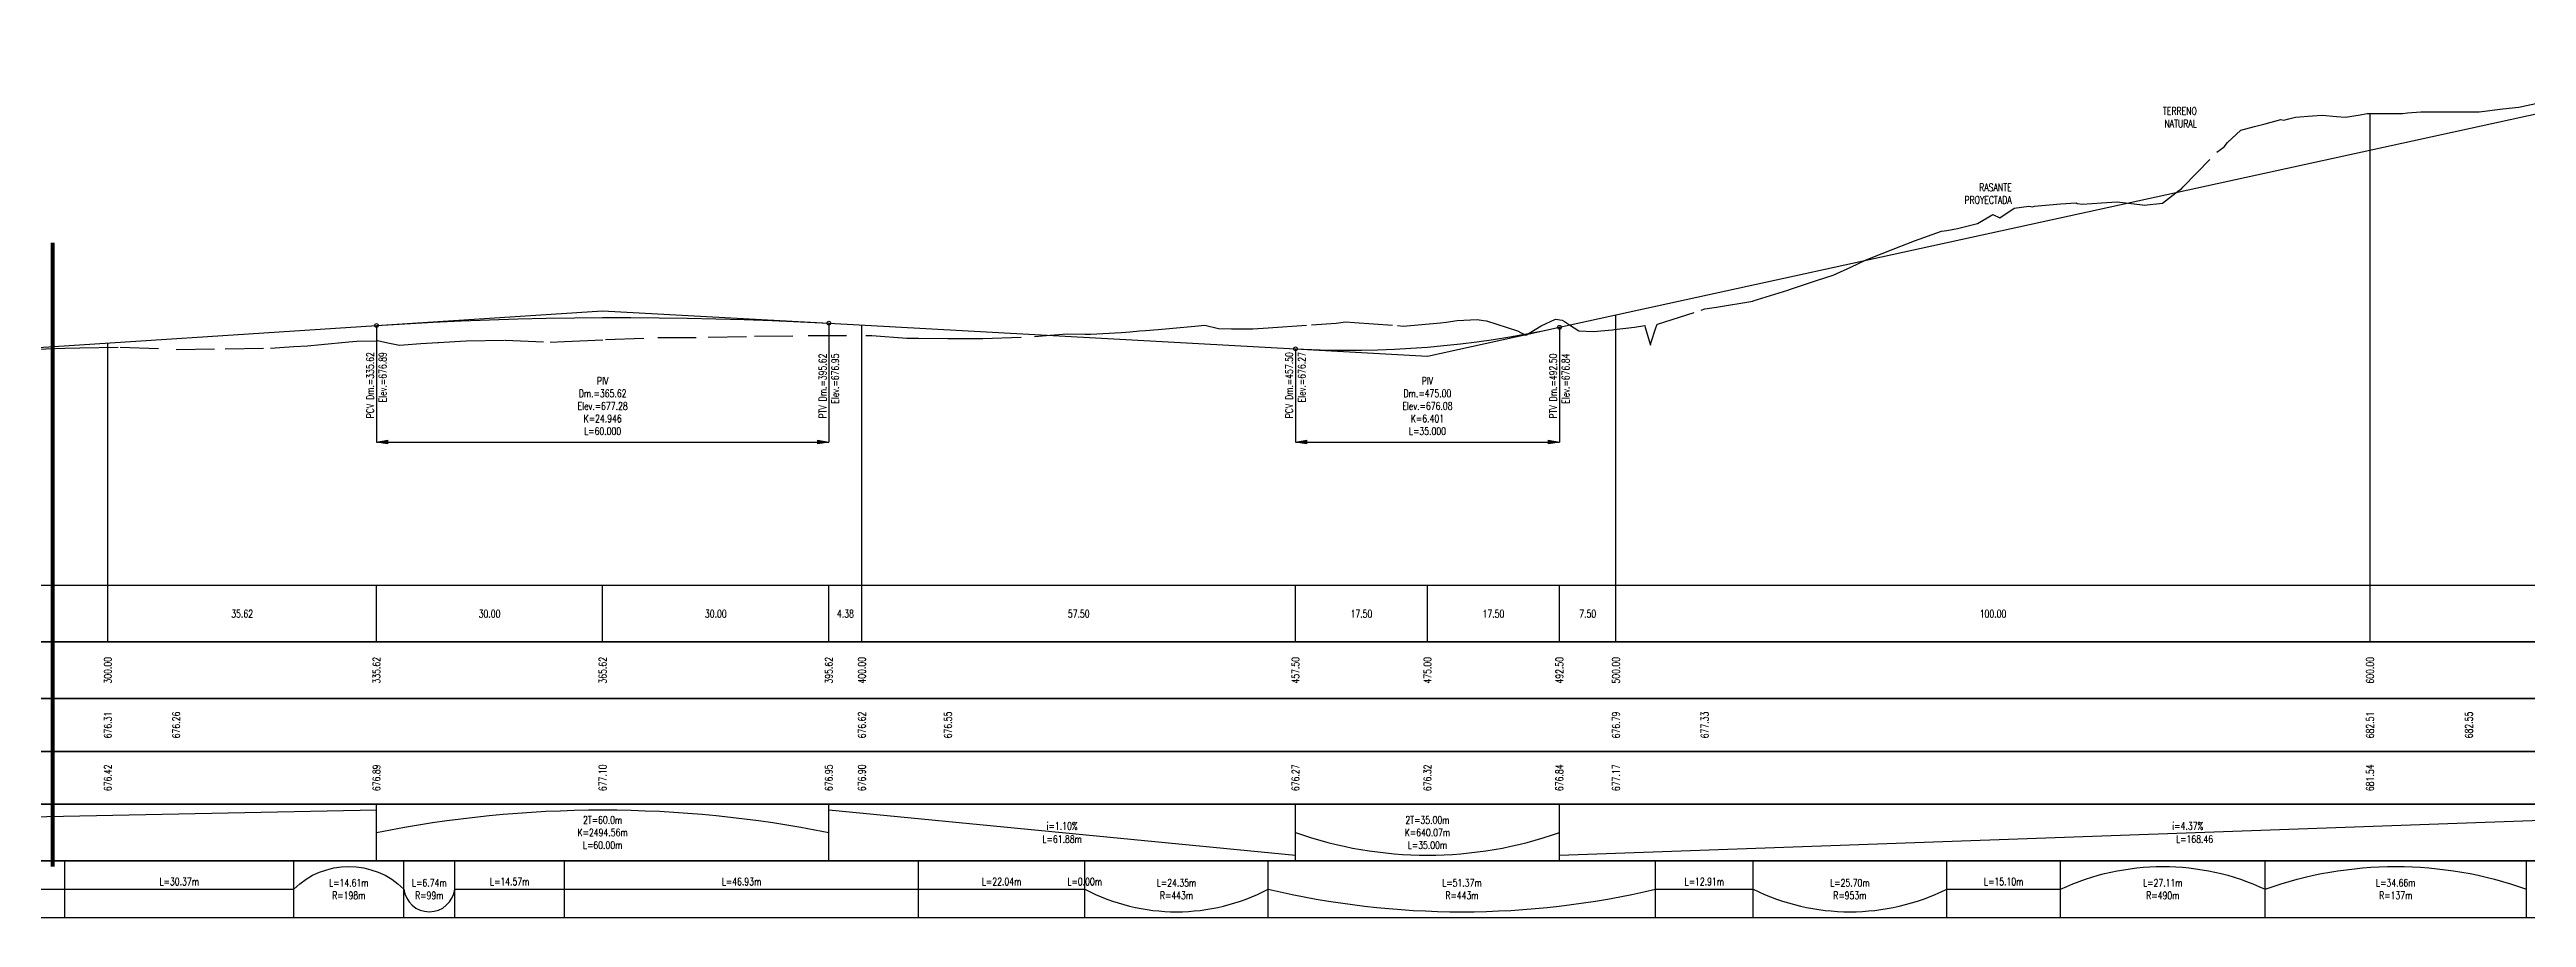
# Model space of a CAD drawing. Extents: x 352140 to 354978, y 6304672 to 6307963.
# Drawn here: x 354127.1 to 354455.6, y 6305572.6 to 6305687.7 of the extents above; entities that cross this region are included whole.
import ezdxf

# ---------------------------------------------------------------- set-up
doc = ezdxf.new("R2010")
doc.units = 0
doc.linetypes.add('CENTER', pattern=[50.800000000000004, 31.75, -6.35, 6.35, -6.35])
doc.linetypes.add('DASHED', pattern=[19.049999999999997, 12.7, -6.35])
doc.layers.get('0').update_dxf_attribs({"linetype": 'CONTINUOUS'})
for name, color, linetype in [('04_Pav ext_Cortes', 3, 'CONTINUOUS'), ('C-CARR-OBRA-PATR', 4, 'CONTINUOUS'), ('C-ROAD-PROF', 3, 'CONTINUOUS'), ('C-ROAD-PROF-TEXT', 2, 'CONTINUOUS')]:
    doc.layers.add(name, color=color, linetype=linetype)
doc.layers.add('TEXTOS-PERFILES', color=7, linetype='CONTINUOUS', lineweight=20)
doc.styles.add('ROMANS', font='romans.shx', dxfattribs={"width": 0.75})

# ---------------------------------------------------------------- blocks, each defined once
blk = doc.blocks.new('*U975')
at = {"layer": 'C-ROAD-PROF', "color": 7, "linetype": 'DASHED', "lineweight": -3, "ltscale": 0.4}
for p, q in [((355779.2627758941, 6305209.523541288), (355780.6571978144, 6305209.8967739)), ((355780.6571978144, 6305209.8967739), (355782.7408656394, 6305210.45899546)), ((355782.7408656394, 6305210.45899546), (355783.131124073, 6305210.370167042)), ((355783.131124073, 6305210.370167042), (355783.8084004967, 6305210.543473226)), ((355783.8084004967, 6305210.543473226), (355784.6801660751, 6305210.767432592)), ((355784.6801660751, 6305210.767432592), (355786.9596031791, 6305210.930564983)), ((355786.9596031791, 6305210.930564983), (355788.2338223032, 6305211.020552146)), ((355788.2338223032, 6305211.020552146), (355790.1108058615, 6305210.857319113)), ((355790.1108058615, 6305210.857319113), (355791.3253035296, 6305210.760212387)), ((355791.3253035296, 6305210.760212387), (355793.2620085439, 6305211.096696805)), ((355793.2620085439, 6305211.096696805), (355794.2101506725, 6305211.268960149)), ((355794.2101506725, 6305211.268960149), (355796.4132112263, 6305211.267198781)), ((355796.4132112263, 6305211.267198781), (355798.882206639, 6305211.260775026)), ((355798.882206639, 6305211.260775026), (355799.5644139087, 6305211.326014553)), ((355799.5644139087, 6305211.326014553), (355801.3132611648, 6305211.49174606)), ((355801.3132611648, 6305211.49174606), (355802.7156165911, 6305211.485179463)), ((355802.7156165911, 6305211.485179463), (355805.8668192735, 6305211.471415849)), ((355805.8668192735, 6305211.471415849), (355807.6881138798, 6305211.464038469)), ((355807.6881138798, 6305211.464038469), (355809.0180219559, 6305211.48993892)), ((355809.0180219559, 6305211.48993892), (355809.0480225782, 6305211.490537671)), ((355809.0480225782, 6305211.490537671), (355812.1692246383, 6305211.860117199)), ((355812.1692246383, 6305211.860117199), (355814.2969025956, 6305212.108336961)), ((355814.2969025956, 6305212.108336961), (355815.3204273207, 6305212.334096411)), ((355815.3204273207, 6305212.334096411), (355817.5701854344, 6305212.826743885)), ((355774.2427890741, 6305206.112789231), (355775.2352820626, 6305206.826339413)), ((355775.2352820626, 6305206.826339413), (355775.2444426204, 6305206.832980752)), ((355775.2444426204, 6305206.832980752), (355775.677028093, 6305207.417495132)), ((355775.677028093, 6305207.417495132), (355777.4286973506, 6305209.061341483)), ((355777.4286973506, 6305209.061341483), (355779.2627758941, 6305209.523541288)), ((355769.8133663108, 6305201.532404593), (355774.2427890741, 6305206.112789231)), ((355767.0736228792, 6305199.362273796), (355769.2034829175, 6305201.047539831)), ((355769.2034829175, 6305201.047539831), (355769.558741494, 6305201.268948689)), ((355769.558741494, 6305201.268948689), (355769.8133663108, 6305201.532404593)), ((355739.864495394, 6305196.010400034), (355742.5025868684, 6305196.667000558)), ((355742.5025868684, 6305196.667000558), (355744.5477174602, 6305197.869602444)), ((355744.5477174602, 6305197.869602444), (355745.4807265211, 6305197.441951575)), ((355745.4807265211, 6305197.441951575), (355747.3947967924, 6305198.691798462)), ((355747.3947967924, 6305198.691798462), (355749.3231030804, 6305198.964296366)), ((355749.3231030804, 6305198.964296366), (355749.8514117353, 6305198.896713414)), ((355749.8514117353, 6305198.896713414), (355750.0987217911, 6305198.956589858)), ((355750.0987217911, 6305198.956589858), (355753.5476190556, 6305199.279017005)), ((355753.5476190556, 6305199.279017005), (355755.6110849212, 6305199.431080902)), ((355755.6110849212, 6305199.431080902), (355755.7531234591, 6305199.335830644)), ((355755.7531234591, 6305199.335830644), (355756.4213852288, 6305199.265133974)), ((355756.4213852288, 6305199.265133974), (355758.9695348073, 6305199.434243481)), ((355758.9695348073, 6305199.434243481), (355761.0404596887, 6305199.567116762)), ((355761.0404596887, 6305199.567116762), (355764.3914505591, 6305199.159852365)), ((355764.3914505591, 6305199.159852365), (355764.6071717856, 6305199.133101814)), ((355764.6071717856, 6305199.133101814), (355767.0736228792, 6305199.362273796)), ((355729.880317532, 6305192.707323415), (355731.3528501749, 6305193.292829806)), ((355731.3528501749, 6305193.292829806), (355734.1819178219, 6305194.405573317)), ((355734.1819178219, 6305194.405573317), (355737.7653783643, 6305195.66021331)), ((355737.7653783643, 6305195.66021331), (355738.4458972979, 6305195.773589141)), ((355738.4458972979, 6305195.773589141), (355739.864495394, 6305196.010400034)), ((355723.3874287902, 6305189.85233801), (355725.7074687707, 6305190.888100881)), ((355725.7074687707, 6305190.888100881), (355727.7537338217, 6305191.861931056)), ((355727.7537338217, 6305191.861931056), (355729.880317532, 6305192.707323415)), ((355712.7491580002, 6305186.414971254), (355717.3747266129, 6305187.862181947)), ((355717.3747266129, 6305187.862181947), (355717.7116965487, 6305187.971059382)), ((355717.7116965487, 6305187.971059382), (355721.3147377661, 6305189.165897232)), ((355721.3147377661, 6305189.165897232), (355723.3874287902, 6305189.85233801)), ((355654.1780005469, 6305183.243652705), (355657.4495847202, 6305183.464170326)), ((355657.4495847202, 6305183.464170326), (355658.7026641986, 6305183.643045169)), ((355658.7026641986, 6305183.643045169), (355659.8853166932, 6305183.557910874)), ((355659.8853166932, 6305183.557910874), (355665.5926328394, 6305183.150582763)), ((355666.3673997325, 6305183.095774841), (355671.2999489857, 6305183.527622561)), ((355671.2999489857, 6305183.527622561), (355672.0450380586, 6305183.599839833)), ((355672.0450380586, 6305183.599839833), (355673.5200810165, 6305183.836196322)), ((355673.5200810165, 6305183.836196322), (355676.1770620541, 6305183.954707607)), ((355676.1770620541, 6305183.954707607), (355677.0072651319, 6305183.833544006)), ((355677.0072651319, 6305183.833544006), (355677.4233857193, 6305183.767557959)), ((355677.4233857193, 6305183.767557959), (355681.5046495462, 6305182.472695035)), ((355684.6563399781, 6305183.121793859), (355686.5695249054, 6305183.983724807)), ((355686.5695249054, 6305183.983724807), (355687.4508730801, 6305183.862225363)), ((355687.4508730801, 6305183.862225363), (355687.760848041, 6305183.716558215)), ((355687.760848041, 6305183.716558215), (355688.4218974244, 6305183.270017022)), ((355700.0824508884, 6305183.339638839), (355705.8725156615, 6305185.180869659)), ((355705.8725156615, 6305185.180869659), (355706.3414624005, 6305185.374174642)), ((355706.3414624005, 6305185.374174642), (355707.9115040444, 6305185.590648894)), ((355707.9115040444, 6305185.590648894), (355712.7336681114, 6305186.410107937)), ((355712.7336681114, 6305186.410107937), (355712.7491580002, 6305186.414971254)), ((355483.822003525, 6305179.970933521), (355488.8566950278, 6305180.144887212)), ((355488.8566950278, 6305180.144887212), (355490.8776660748, 6305180.218817597)), ((355490.8776660748, 6305180.218817597), (355496.1999229607, 6305180.299973713)), ((355496.1999229607, 6305180.299973713), (355503.6329600642, 6305180.002880907)), ((355503.6329600642, 6305180.002880907), (355510.1269185752, 6305180.078905323)), ((355510.1269185752, 6305180.078905323), (355516.1472848132, 6305180.171635116)), ((355516.1472848132, 6305180.171635116), (355519.2298854424, 6305180.372312552)), ((355519.2298854424, 6305180.372312552), (355521.0477049625, 6305180.490527059)), ((355521.0477049625, 6305180.490527059), (355522.8817395929, 6305180.655870524)), ((355522.8817395929, 6305180.655870524), (355526.5335937435, 6305180.982587406)), ((355526.5335937435, 6305180.982587406), (355527.5943058715, 6305181.076724358)), ((355527.5943058715, 6305181.076724358), (355530.185447894, 6305181.152569092)), ((355530.185447894, 6305181.152569092), (355530.346383204, 6305181.157037043)), ((355530.346383204, 6305181.157037043), (355531.7130384427, 6305180.874463541)), ((355531.7130384427, 6305180.874463541), (355533.2513260497, 6305180.566846169)), ((355533.2513260497, 6305180.566846169), (355533.8373020445, 6305180.607724148)), ((355533.8373020445, 6305180.607724148), (355536.0833122479, 6305180.764011809)), ((355536.0833122479, 6305180.764011809), (355538.3293224514, 6305180.925781628)), ((355538.3293224514, 6305180.925781628), (355538.4034878684, 6305180.931301681)), ((355538.4034878684, 6305180.931301681), (355540.5753326549, 6305181.03853655)), ((355540.5753326549, 6305181.03853655), (355542.0789796935, 6305181.114666359)), ((355542.0789796935, 6305181.114666359), (355547.267397614, 6305181.20931992)), ((355547.267397614, 6305181.20931992), (355553.2439430008, 6305180.953362019)), ((355553.2439430008, 6305180.953362019), (355555.1474031489, 6305181.042189328)), ((355555.1474031489, 6305181.042189328), (355560.5897564251, 6305181.296069937)), ((355560.5897564251, 6305181.296069937), (355567.5068604537, 6305181.560195187)), ((355567.5068604537, 6305181.560195187), (355574.1834127036, 6305181.600199777)), ((355574.1834127036, 6305181.600199777), (355580.3235007807, 6305181.737089858)), ((355580.3235007807, 6305181.737089858), (355587.4675106725, 6305181.843892517)), ((355587.4675106725, 6305181.843892517), (355595.8738038631, 6305181.833089822)), ((355595.8738038631, 6305181.833089822), (355600.5426172177, 6305181.477712131)), ((355600.5426172177, 6305181.477712131), (355602.0815933847, 6305181.46935666)), ((355602.0815933847, 6305181.46935666), (355605.9810279698, 6305181.44811776)), ((355605.9810279698, 6305181.44811776), (355610.6307437553, 6305181.434365413)), ((355610.6307437553, 6305181.434365413), (355617.4541146757, 6305181.684900944)), ((355617.4541146757, 6305181.684900944), (355619.5473335034, 6305181.874469606)), ((355619.5473335034, 6305181.874469606), (355621.7895986115, 6305182.045708486)), ((355621.7895986115, 6305182.045708486), (355624.122862941, 6305182.028965718)), ((355624.122862941, 6305182.028965718), (355624.8920800381, 6305182.023534466)), ((355624.8920800381, 6305182.023534466), (355628.9924087928, 6305182.255417802)), ((355628.9924087928, 6305182.255417802), (355630.1364480476, 6305182.320978795)), ((355630.1364480476, 6305182.320978795), (355631.403949268, 6305182.448812388)), ((355631.403949268, 6305182.448812388), (355632.1734036898, 6305182.505346521)), ((355632.1734036898, 6305182.505346521), (355633.8619776948, 6305182.65553568)), ((355633.8619776948, 6305182.65553568), (355638.7315465967, 6305183.091136872)), ((355638.7315465967, 6305183.091136872), (355640.0321570534, 6305183.208129768)), ((355640.0321570534, 6305183.208129768), (355641.877083045, 6305182.750981364)), ((355641.877083045, 6305182.750981364), (355643.6011154988, 6305182.743954705)), ((355643.6011154988, 6305182.743954705), (355646.3953848213, 6305182.733293337)), ((355646.3953848213, 6305182.733293337), (355648.4706844007, 6305182.867307064)), ((355648.4706844007, 6305182.867307064), (355654.1780005469, 6305183.243652705)), ((355665.5926328394, 6305183.150582763), (355666.3673997325, 6305183.095774841)), ((355681.5046495462, 6305182.472695035), (355682.5911684067, 6305181.873795201)), ((355682.5911684067, 6305181.873795201), (355682.7145812782, 6305181.944915375)), ((355682.7145812782, 6305181.944915375), (355684.6563399781, 6305183.121793859)), ((355688.4218974244, 6305183.270017022), (355689.6320523932, 6305182.447700658)), ((355689.6320523932, 6305182.447700658), (355691.553175427, 6305182.390272444)), ((355691.553175427, 6305182.390272444), (355694.1292135706, 6305182.611631338)), ((355694.1292135706, 6305182.611631338), (355694.3198068996, 6305182.627978004)), ((355694.3198068996, 6305182.627978004), (355697.03768792, 6305182.951749255)), ((355697.03768792, 6305182.951749255), (355698.4061550922, 6305183.151433056)), ((355698.4061550922, 6305183.151433056), (355698.4655524702, 6305182.907950518)), ((355698.4655524702, 6305182.907950518), (355699.1327125109, 6305180.556772247)), ((355699.1327125109, 6305180.556772247), (355699.263625242, 6305180.947760568)), ((355699.263625242, 6305180.947760568), (355699.8365297168, 6305182.738746455)), ((355699.8365297168, 6305182.738746455), (355700.0264265081, 6305183.329447731)), ((355700.0264265081, 6305183.329447731), (355700.0824508884, 6305183.339638839))]:
    blk.add_line(p, q, dxfattribs=at)
blk = doc.blocks.new('*U971')
at = {"layer": 'C-ROAD-PROF', "color": 1, "linetype": 'Continuous', "lineweight": -3, "ltscale": 2}
for p, q in [((355687.0754823815, 6305182.930333858), (355855.5386458281, 6305219.730224268)), ((355530.1945874899, 6305183.160589176), (355533.9445680741, 6305183.391361081)), ((355533.9445680741, 6305183.391361081), (355537.6945486584, 6305183.593946942)), ((355537.6945486584, 6305183.593946942), (355541.4445292426, 6305183.76834676)), ((355541.4445292426, 6305183.76834676), (355545.1945098268, 6305183.914560535)), ((355545.1945098268, 6305183.914560535), (355548.9444904111, 6305184.032588266)), ((355548.9444904111, 6305184.032588266), (355552.6944709953, 6305184.122429954)), ((355552.6944709953, 6305184.122429954), (355556.4444515795, 6305184.184085598)), ((355556.4444515795, 6305184.184085598), (355560.1944321638, 6305184.217555199)), ((355560.1944321638, 6305184.217555199), (355563.944412748, 6305184.222838757)), ((355563.944412748, 6305184.222838757), (355567.6943933322, 6305184.199936271)), ((355567.6943933322, 6305184.199936271), (355571.4443739165, 6305184.148847741)), ((355571.4443739165, 6305184.148847741), (355575.1943545007, 6305184.069573169)), ((355575.1943545007, 6305184.069573169), (355578.9443350849, 6305183.962112552)), ((355578.9443350849, 6305183.962112552), (355582.6943156692, 6305183.826465894)), ((355582.6943156692, 6305183.826465894), (355586.4442962534, 6305183.662633191)), ((355586.4442962534, 6305183.662633191), (355590.1942768376, 6305183.470614444)), ((355590.1942768376, 6305183.470614444), (355652.0754869713, 6305180.069411338)), ((355230.3267325832, 6305163.579922415), (355530.1945874899, 6305183.160589176)), ((355665.2004852502, 6305180.0208568), (355667.3879849633, 6305180.143594434)), ((355667.3879849633, 6305180.143594434), (355669.5754846764, 6305180.303712083)), ((355669.5754846764, 6305180.303712083), (355671.7629843896, 6305180.501209749)), ((355671.7629843896, 6305180.501209749), (355673.9504841027, 6305180.73608743)), ((355673.9504841027, 6305180.73608743), (355676.1379838158, 6305181.008345128)), ((355676.1379838158, 6305181.008345128), (355678.325483529, 6305181.317982842)), ((355678.325483529, 6305181.317982842), (355680.5129832421, 6305181.665000572)), ((355680.5129832421, 6305181.665000572), (355682.7004829552, 6305182.049398318)), ((355682.7004829552, 6305182.049398318), (355684.8879826684, 6305182.471176079)), ((355684.8879826684, 6305182.471176079), (355687.0754823815, 6305182.930333858)), ((355652.0754869713, 6305180.069411338), (355654.2629866845, 6305179.967868875)), ((355654.2629866845, 6305179.967868875), (355656.4504863976, 6305179.903706428)), ((355656.4504863976, 6305179.903706428), (355658.6379861107, 6305179.876923997)), ((355658.6379861107, 6305179.876923997), (355660.8254858239, 6305179.887521582)), ((355660.8254858239, 6305179.887521582), (355663.012985537, 6305179.935499183)), ((355663.012985537, 6305179.935499183), (355665.2004852502, 6305180.0208568))]:
    blk.add_line(p, q, dxfattribs=at)
at = {"layer": 'C-ROAD-PROF', "color": 8, "linetype": 'Continuous', "lineweight": -3, "ltscale": 2}
for p, q in [((355530.1945874899, 6305183.160589176), (355560.1944321638, 6305185.119508587)), ((355560.1944321638, 6305185.119508587), (355590.1942768376, 6305183.470614444)), ((355669.5754846764, 6305179.107551568), (355687.0754823815, 6305182.930333858)), ((355652.0754869713, 6305180.069411338), (355669.5754846764, 6305179.107551568))]:
    blk.add_line(p, q, dxfattribs=at)
blk = doc.blocks.new('_ClosedFilled')
blk.add_hatch(color=256).paths.add_polyline_path([(-1, 0.1666666666666679), (-1, -0.1666666666666679), (-1.110223024625157e-16, 0)])
at = {"color": 0, "linetype": 'ByBlock', "lineweight": -2}
for p, q in [((-1, 0.1666666666666679), (0, 0)), ((-1, 0.1666666666666679), (-1, -0.1666666666666679)), ((0, 0), (-1, -0.1666666666666679))]:
    blk.add_line(p, q, dxfattribs=at)
blk = doc.blocks.new('AeccTickCircle')
blk.add_circle((0, 0), 1)
blk = doc.blocks.new('*U970')
at = {"layer": 'C-ROAD-PROF-TEXT', "color": 7, "linetype": 'Continuous', "lineweight": -3}
for p, q in [((355590.1942768376, 6305183.470614444), (355590.1942768376, 6305167.722462129)), ((355530.1945874899, 6305183.160589176), (355530.1945874899, 6305167.722462129)), ((355530.1945874899, 6305167.722462129), (355590.1942768376, 6305167.722462129))]:
    blk.add_line(p, q, dxfattribs=at)
for name, p, xscale, yscale, zscale, rotation in [('AeccTickCircle', (355530.1945874899, 6305183.160589176), 0.2500000000000001, 0.2500000000000001, 0.2500000000000001, 270), ('AeccTickCircle', (355590.1942768376, 6305183.470614444), 0.2500000000000001, 0.2500000000000001, 0.2500000000000001, 270), ('_ClosedFilled', (355530.1945874899, 6305167.722462129), 1.499999999999989, 1.499999999999989, 1.499999999999989, 180)]:
    blk.add_blockref(name, p, dxfattribs=dict(at, xscale=xscale, yscale=yscale, zscale=zscale, rotation=rotation))
at = {"layer": 'C-ROAD-PROF-TEXT', "color": 7, "linetype": 'Continuous', "lineweight": -3, "xscale": 1.499999999999989, "yscale": 1.499999999999989, "zscale": 1.499999999999989}
blk.add_blockref('_ClosedFilled', (355590.1942768376, 6305167.722462129), dxfattribs=at)
at = {"layer": 'C-ROAD-PROF-TEXT', "color": 3, "linetype": 'Continuous', "lineweight": -3, "char_height": 1, "attachment_point": 6, "rotation": 90, "style": 'ROMANS'}
for s, insert in [('PCV Dm.=335.62\\PElev.=676.89', (355530.1945874899, 6305179.634009748)), ('PTV Dm.=395.62\\PElev.=676.95', (355590.1942768376, 6305179.441628795))]:
    blk.add_mtext(s, dxfattribs=dict(at, insert=insert))
at = {"layer": 'C-ROAD-PROF-TEXT', "color": 3, "linetype": 'Continuous', "lineweight": -3, "insert": (355560.1944321638, 6305168.664962129), "char_height": 1, "attachment_point": 8, "style": 'ROMANS'}
blk.add_mtext('{\\C3;PIV\\PDm.=365.62\\PElev.=677.28\\PK=24.946\\PL=60.000}', dxfattribs=at)
blk = doc.blocks.new('*U969')
at = {"layer": 'C-ROAD-PROF-TEXT', "color": 7, "linetype": 'Continuous', "lineweight": -3}
for p, q in [((355687.0754823815, 6305182.930333858), (355687.0754823815, 6305167.722462129)), ((355652.0754869713, 6305180.069411338), (355652.0754869713, 6305167.722462129)), ((355652.0754869713, 6305167.722462129), (355687.0754823815, 6305167.722462129))]:
    blk.add_line(p, q, dxfattribs=at)
for name, p, xscale, yscale, zscale, rotation in [('AeccTickCircle', (355652.0754869713, 6305180.069411338), 0.2500000000000001, 0.2500000000000001, 0.2500000000000001, 270), ('AeccTickCircle', (355687.0754823815, 6305182.930333858), 0.2500000000000001, 0.2500000000000001, 0.2500000000000001, 270), ('_ClosedFilled', (355652.0754869713, 6305167.722462129), 1.499999999999989, 1.499999999999989, 1.499999999999989, 180)]:
    blk.add_blockref(name, p, dxfattribs=dict(at, xscale=xscale, yscale=yscale, zscale=zscale, rotation=rotation))
at = {"layer": 'C-ROAD-PROF-TEXT', "color": 7, "linetype": 'Continuous', "lineweight": -3, "xscale": 1.499999999999989, "yscale": 1.499999999999989, "zscale": 1.499999999999989}
blk.add_blockref('_ClosedFilled', (355687.0754823815, 6305167.722462129), dxfattribs=at)
at = {"layer": 'C-ROAD-PROF-TEXT', "color": 3, "linetype": 'Continuous', "lineweight": -3, "char_height": 1, "attachment_point": 6, "rotation": 90, "style": 'ROMANS'}
for s, insert in [('PCV Dm.=457.50\\PElev.=676.27', (355652.0754869713, 6305179.634009748)), ('PTV Dm.=492.50\\PElev.=676.84', (355687.0754823815, 6305179.441628795))]:
    blk.add_mtext(s, dxfattribs=dict(at, insert=insert))
at = {"layer": 'C-ROAD-PROF-TEXT', "color": 3, "linetype": 'Continuous', "lineweight": -3, "insert": (355669.5754846764, 6305168.664962129), "char_height": 1, "attachment_point": 8, "style": 'ROMANS'}
blk.add_mtext('{\\C3;PIV\\PDm.=475.00\\PElev.=676.08\\PK=6.401\\PL=35.000}', dxfattribs=at)
blk = doc.blocks.new('*U968')
at = {"layer": 'TEXTOS-PERFILES', "color": 7, "linetype": 'Continuous', "lineweight": 20, "char_height": 1, "attachment_point": 5, "style": 'ROMANS'}
for s, insert in [('{\\C256;35.62}', (355512.3850360832, 6305144.972462296)), ('{\\C256;30.00}', (355545.1945098268, 6305144.972462296)), ('{\\C256;30.00}', (355575.1943545007, 6305144.972462296)), ('{\\C256;4.38}', (355592.384880757, 6305144.972462296)), ('{\\C256;57.50}', (355623.3254858239, 6305144.972462296)), ('{\\C256;17.50}', (355660.8254858239, 6305144.972462296)), ('{\\C256;17.50}', (355678.325483529, 6305144.972462296)), ('{\\C256;7.50}', (355690.825483529, 6305144.972462296)), ('{\\C256;100.00}', (355744.5754846764, 6305144.972462296))]:
    blk.add_mtext(s, dxfattribs=dict(at, insert=insert))
blk = doc.blocks.new('*U967')
at = {"layer": 'TEXTOS-PERFILES', "color": 7, "linetype": 'Continuous', "lineweight": 20, "char_height": 1, "attachment_point": 5, "rotation": 90, "style": 'ROMANS'}
for s, insert in [('300.00', (355494.5754846764, 6305137.472462464)), ('{\\C256;335.62}', (355530.1945874899, 6305137.472462464)), ('{\\C256;365.62}', (355560.1944321638, 6305137.472462464)), ('{\\C256;395.62}', (355590.1942768376, 6305137.472462464)), ('400.00', (355594.5754846764, 6305137.472462464)), ('{\\C256;457.50}', (355652.0754869713, 6305137.472462464)), ('{\\C256;475.00}', (355669.5754846764, 6305137.472462464)), ('{\\C256;492.50}', (355687.0754823815, 6305137.472462464)), ('500.00', (355694.5754846764, 6305137.472462464)), ('600.00', (355794.5754846764, 6305137.472462464))]:
    blk.add_mtext(s, dxfattribs=dict(at, insert=insert))
blk = doc.blocks.new('*U966')
at = {"layer": 'TEXTOS-PERFILES', "color": 7, "linetype": 'Continuous', "lineweight": 20, "char_height": 1, "attachment_point": 5, "rotation": 90, "style": 'ROMANS'}
for s, insert in [('676.31', (355494.5754846764, 6305130.222462248)), ('676.26', (355503.6329600642, 6305130.222462248)), ('676.62', (355594.5754846764, 6305130.222462248)), ('676.55', (355605.9810279698, 6305130.222462248)), ('676.79', (355694.5754846764, 6305130.222462248)), ('677.33', (355706.3414624005, 6305130.222462248)), ('682.51', (355794.5754846764, 6305130.222462248)), ('682.55', (355807.6881138798, 6305130.222462248))]:
    blk.add_mtext(s, dxfattribs=dict(at, insert=insert))
blk = doc.blocks.new('*U965')
at = {"layer": 'C-CARR-OBRA-PATR', "color": 141, "linetype": 'Continuous', "lineweight": -3, "char_height": 1, "style": 'ROMANS'}
for s, insert, attachment_point in [('{\\C256;L=61.88m}', (355621.1348819045, 6305115.5974622), 2), ('{\\C256;i=1.10%}', (355621.1348819045, 6305116.3474622), 8)]:
    blk.add_mtext(s, dxfattribs=dict(at, insert=insert, attachment_point=attachment_point))
at = {"layer": 'TEXTOS-PERFILES', "color": 7, "linetype": 'Continuous', "lineweight": 20, "char_height": 1, "style": 'ROMANS'}
for s, insert, attachment_point in [('{\\C256;2T=60.0m\\PK=2494.56m\\PL=60.00m}', (355560.1944321638, 6305115.9724622), 5), ('{\\C256;2T=35.00m\\PK=640.07m\\PL=35.00m}', (355669.5754846764, 6305115.9724622), 5), ('{\\C256;i=4.37%}', (355768.3523022, 6305116.3474622), 7), ('{\\C256;L=168.46}', (355771.3070641048, 6305115.5974622), 2)]:
    blk.add_mtext(s, dxfattribs=dict(at, insert=insert, attachment_point=attachment_point))
blk = doc.blocks.new('*U964')
at = {"layer": 'TEXTOS-PERFILES', "color": 7, "linetype": 'Continuous', "lineweight": 20, "char_height": 1, "attachment_point": 5, "style": 'ROMANS'}
for s, insert in [('{\\C256;L=30.37m}', (355504.0432902351, 6305109.472462367)), ('{\\C256;L=14.61m\\PR=198m}', (355526.5335937435, 6305108.472462367)), ('{\\C256;L=6.74m\\PR=99m}', (355537.2063173497, 6305108.472462367)), ('{\\C256;L=14.57m}', (355547.8613679019, 6305109.472462367)), ('{\\C256;L=46.93m}', (355578.6144982668, 6305109.472462367)), ('{\\C256;L=22.04m}', (355613.1022281629, 6305109.472462367)), ('{\\C256;L=0.00m}', (355624.1228744662, 6305109.472462367)), ('{\\C256;L=24.35m\\PR=443m}', (355636.2968082463, 6305108.472462367)), ('{\\C256;L=51.37m\\PR=443m}', (355674.1536531594, 6305108.472462367)), ('{\\C256;L=12.91m}', (355706.2928899591, 6305109.472462367)), ('{\\C256;L=25.70m\\PR=953m}', (355725.5975737497, 6305108.472462367)), ('{\\C256;L=15.10m}', (355745.9968042774, 6305109.472462367)), ('{\\C256;L=27.11m\\PR=490m}', (355767.1024545355, 6305108.472462367)), ('{\\C256;L=34.66m\\PR=137m}', (355797.9888586681, 6305108.472462367))]:
    blk.add_mtext(s, dxfattribs=dict(at, insert=insert))
blk = doc.blocks.new('*U963')
at = {"layer": 'TEXTOS-PERFILES', "color": 7, "linetype": 'Continuous', "lineweight": 20, "char_height": 1, "attachment_point": 5, "rotation": 90, "style": 'ROMANS'}
for s, insert in [('676.42', (355494.5754846764, 6305123.222462032)), ('676.89', (355530.1945874899, 6305123.222462032)), ('677.10', (355560.1944321638, 6305123.222462032)), ('676.95', (355590.1942768376, 6305123.222462032)), ('676.90', (355594.5754846764, 6305123.222462032)), ('676.27', (355652.0754869713, 6305123.222462032)), ('676.32', (355669.5754846764, 6305123.222462032)), ('676.84', (355687.0754823815, 6305123.222462032)), ('677.17', (355694.5754846764, 6305123.222462032)), ('681.54', (355794.5754846764, 6305123.222462032))]:
    blk.add_mtext(s, dxfattribs=dict(at, insert=insert))

msp = doc.modelspace()

# ---------------------------------------------------------------- linework, layer by layer
at = {"layer": '04_Pav ext_Cortes', "linetype": 'CENTER', "ltscale": 0.25, "const_width": 0.5}
msp.add_lwpolyline([(354127.5124002449, 6305579.358263479), (354127.5124002449, 6305662.075624836)], dxfattribs=at)
at = {"layer": 'C-ROAD-PROF', "color": 252, "linetype": 'Continuous', "lineweight": -3}
for p, q in [((354434.8268913684, 6305616.648759305), (354434.8268913684, 6305679.194965237)), ((354234.8268913684, 6305616.648759305), (354234.8268913684, 6305651.156105442)), ((354334.8268913684, 6305616.648759305), (354334.8268913684, 6305652.494967017)), ((354134.8268913684, 6305616.648759305), (354134.8268913684, 6305648.761042581))]:
    msp.add_line(p, q, dxfattribs=at)
at = {"layer": 'C-ROAD-PROF', "color": 7, "linetype": 'Continuous', "lineweight": -3}
for p, q in [((354134.8268913684, 6305609.148759305), (354134.8268913684, 6305616.648759305)), ((354170.445994182, 6305609.148759305), (354170.445994182, 6305616.648759305)), ((354200.4458388558, 6305609.148759305), (354200.4458388558, 6305616.648759305)), ((354230.4456835297, 6305609.148759305), (354230.4456835297, 6305616.648759305)), ((354234.8268913684, 6305609.148759305), (354234.8268913684, 6305616.648759305)), ((354292.3268936633, 6305609.148759305), (354292.3268936633, 6305616.648759305)), ((354309.8268913684, 6305609.148759305), (354309.8268913684, 6305616.648759305)), ((354327.3268890735, 6305609.148759305), (354327.3268890735, 6305616.648759305)), ((354334.8268913684, 6305609.148759305), (354334.8268913684, 6305616.648759305)), ((354434.8268913684, 6305609.148759305), (354434.8268913684, 6305616.648759305)), ((354170.445994182, 6305580.148759305), (354170.445994182, 6305587.648759305)), ((354230.4456835297, 6305580.148759305), (354230.4456835297, 6305587.648759305)), ((354292.3268936633, 6305580.148759305), (354292.3268936633, 6305587.648759305)), ((354327.3268890735, 6305580.148759305), (354327.3268890735, 6305587.648759305)), ((353870.5781392752, 6305580.898759305), (354170.445994182, 6305586.898759305)), ((354230.4456835297, 6305586.898759305), (354292.3268936633, 6305580.898759305)), ((354327.3268890735, 6305580.898759305), (354495.7900525202, 6305586.898759305)), ((354129.1081017198, 6305572.648759305), (354129.1081017198, 6305580.148759305)), ((354159.4812921344, 6305572.648759305), (354159.4812921344, 6305580.148759305)), ((354174.0887087365, 6305572.648759305), (354174.0887087365, 6305580.148759305)), ((354180.8267393469, 6305572.648759305), (354180.8267393469, 6305580.148759305)), ((354195.3988098409, 6305572.648759305), (354195.3988098409, 6305580.148759305)), ((354242.3330000768, 6305572.648759305), (354242.3330000768, 6305580.148759305)), ((354264.374269633, 6305572.648759305), (354264.374269633, 6305580.148759305)), ((354264.3742926834, 6305572.648759305), (354264.3742926834, 6305580.148759305)), ((354288.7221371933, 6305572.648759305), (354288.7221371933, 6305580.148759305)), ((354340.0879825095, 6305572.648759305), (354340.0879825095, 6305580.148759305)), ((354353.0006107928, 6305572.648759305), (354353.0006107928, 6305580.148759305)), ((354378.6973500905, 6305572.648759305), (354378.6973500905, 6305580.148759305)), ((354393.7990718482, 6305572.648759305), (354393.7990718482, 6305580.148759305)), ((354420.908650607, 6305572.648759305), (354420.908650607, 6305580.148759305)), ((354455.5718801133, 6305572.648759305), (354455.5718801133, 6305580.148759305)), ((354098.2390996483, 6305576.398759305), (354129.1081017198, 6305576.398759305)), ((354129.1081017198, 6305576.398759305), (354159.4812921344, 6305576.398759305)), ((354180.8267393469, 6305576.398759305), (354195.3988098409, 6305576.398759305)), ((354195.3988098409, 6305576.398759305), (354242.3330000768, 6305576.398759305)), ((354242.3330000768, 6305576.398759305), (354264.374269633, 6305576.398759305)), ((354264.374269633, 6305576.398759305), (354264.3742926834, 6305576.398759305)), ((354340.0879825095, 6305576.398759305), (354353.0006107928, 6305576.398759305)), ((354378.6973500905, 6305576.398759305), (354393.7990718482, 6305576.398759305))]:
    msp.add_line(p, q, dxfattribs=at)
at = {"layer": 'C-ROAD-PROF', "color": 7, "linetype": 'Continuous', "lineweight": -3, "extrusion": (0, 0, -1)}
for centre, radius, start, end in [((-354200.4458388558, 6305435.400312562), 151.4984467429937, 78.57875498837213, 101.4212450116279), ((-354166.7850004355, 6305569.008066813), 10.39069249109429, 45.33916109625198, 134.660838903748), ((-354407.3538612276, 6305547.276706785), 32.12205251962538, 65.04048984313494, 114.9595101568651), ((-354438.2402653601, 6305527.834614312), 51.56414499223831, 70.35948928273332, 109.6405107172667)]:
    msp.add_arc(centre, radius, start, end, dxfattribs=at)
at = {"layer": 'C-ROAD-PROF', "color": 7, "linetype": 'Continuous', "lineweight": -3}
for centre, radius, start, end in [((354309.8268913684, 6305633.440412585), 52.54165328012542, 250.5448404004373, 289.4551595995627), ((354177.4577240417, 6305576.790469992), 3.391710687724939, 186.6319226635609, 353.3680773364391), ((354276.5482149384, 6305599.599489816), 26.2007305118754, 242.3130374249104, 297.6869625750896), ((354314.4050598514, 6305684.834178681), 111.4354193769416, 256.6750436482965, 283.3249563517035), ((354365.8489804416, 6305602.412193077), 29.01343377215262, 243.7146412426446, 296.2853587573554)]:
    msp.add_arc(centre, radius, start, end, dxfattribs=at)
for points in [[(353832.3268913684, 6305609.148759305), (354977.9082939685, 6305609.148759305), (354977.9082939685, 6305616.648759305), (353832.3268913684, 6305616.648759305)], [(353832.3268913684, 6305601.648759305), (354977.9082939685, 6305601.648759305), (354977.9082939685, 6305609.148759305), (353832.3268913684, 6305609.148759305)], [(353832.3268913684, 6305594.648759305), (354977.9082939685, 6305594.648759305), (354977.9082939685, 6305601.648759305), (353832.3268913684, 6305601.648759305)], [(353832.3268913684, 6305587.648759305), (354977.9082939685, 6305587.648759305), (354977.9082939685, 6305594.648759305), (353832.3268913684, 6305594.648759305)], [(353832.3268913684, 6305580.148759305), (354977.9082939685, 6305580.148759305), (354977.9082939685, 6305587.648759305), (353832.3268913684, 6305587.648759305)], [(353832.3268913684, 6305572.648759305), (354977.9082939685, 6305572.648759305), (354977.9082939685, 6305580.148759305), (353832.3268913684, 6305580.148759305)]]:
    msp.add_3dface(points, dxfattribs=at)

# ---------------------------------------------------------------- block references
at = {"layer": 'C-CARR-OBRA-PATR', "color": 2, "linetype": 'Continuous', "lineweight": -3}
for name in ['*U969', '*U970', '*U968', '*U967', '*U966', '*U963', '*U965', '*U964']:
    msp.add_blockref(name, (-1359.748593307973, 467.926297175698), dxfattribs=at)
at = {"layer": 'C-ROAD-PROF', "color": 2, "linetype": 'Continuous', "lineweight": -3}
for name in ['*U975', '*U971']:
    msp.add_blockref(name, (-1359.748593307973, 467.926297175698), dxfattribs=at)

# ---------------------------------------------------------------- texts
at = {"layer": 'C-ROAD-PROF-TEXT', "color": 2, "linetype": 'Continuous', "lineweight": -3, "char_height": 1, "width": 5.855611627339385, "attachment_point": 6, "style": 'ROMANS'}
for s, insert in [('TERRENO NATURAL', (354411.8626518773, 6305678.681075635)), ('RASANTE PROYECTADA', (354387.3025609706, 6305668.561015756))]:
    msp.add_mtext(s, dxfattribs=dict(at, insert=insert))

doc.saveas('drawing.dxf')
